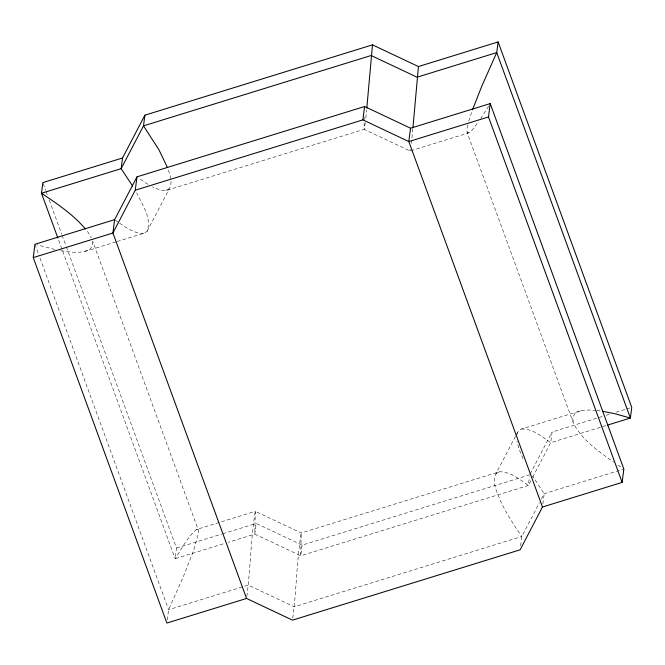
<?xml version="1.0" encoding="UTF-8"?>
<svg xmlns="http://www.w3.org/2000/svg" width="665" height="665" viewBox="0 0 665 665"><rect width="100%" height="100%" fill="white"/><g stroke="black" fill="none" stroke-linecap="round" stroke-linejoin="round"><path stroke-width="0.5" stroke-dasharray="3.33 2.49" d="M364.154 116.998L364.121 129.309L410.064 151.005L468.858 132.842L472.175 130.008L478.601 121.629M412.832 128.811L411.76 139.708M365.825 118.013L366.615 110.116M365.293 122.626L364.121 129.309L166.017 190.531L160.88 190.306L152.393 186.89M411.336 143.399L411.652 140.631M167.289 619.988L168.602 609.722L183.548 576.164L193.897 549.656L198.394 533.43L198.245 529.847L92.801 241.52M66.384 246.923L176.499 548.06L175.136 558.716L224.313 543.521M246.823 596.397C250.647 568.168 250.605 539.39 255.285 511.302L301.22 532.998L499.332 471.776C510.521 471.502 519.631 479.507 528.367 485.458L531.219 479.989M529.731 474.802L302.11 545.134L256.175 523.438L254.803 534.095L228.253 542.299M292.758 618.093C296.582 589.855 296.548 561.085 301.22 532.998L300.738 555.79L528.367 485.458L529.481 476.738M302.11 545.134L300.738 555.79L254.803 534.095L255.285 511.302L196.483 529.473C187.189 537.337 181.811 548.741 175.136 558.716L57.888 238.087M520.645 545.699L521.834 536.464L539.423 502.773M542.864 503.937L544.186 493.663L532.723 476.256M602.241 416.506L552.083 432.001L550.72 442.657L531.692 479.083M467.786 125.062L466.946 128.877L467.104 132.46L573.612 423.705C582.54 440.355 598.733 451.427 613.729 462.2M468.717 121.246L472.142 110.781M410.446 149.966L410.064 151.005L409.873 149.259M117.206 241.503L143.665 233.324L147.081 231.345C152.169 218.037 141.928 204.512 136.691 192.784M147.081 231.345L169.434 188.544C172.842 182.177 170.016 174.745 167.813 168.436M515.417 436.423L495.915 473.763C491.535 482.906 497.487 492.931 500.687 501.501C506.639 513.787 513.987 525.317 521.834 536.464L294.204 606.796L248.269 585.1L168.602 609.722L38.878 254.986M516.996 434.262L518.268 430.962L521.684 428.983L580.479 410.812L589.115 409.956L595.79 410.505M515.89 435.517L518.268 430.962M530.205 473.887L552.083 432.001M541.327 499.132L544.186 493.663L623.853 469.049M488.667 106.076L480.803 118.395M166.017 190.531L169.434 188.544M495.915 473.763L499.332 471.776M60.814 250.63C70.532 252.185 81.521 254.18 90.423 248.851L92.734 244.512L91.903 239.583M580.479 410.812L574.926 413.455L572.607 417.803L573.612 423.705M84.862 251.495L116.225 241.802M176.499 548.06L221.744 534.078M222.733 533.771L256.175 523.438M606.181 415.293L610.113 414.071M616.014 412.25L625.848 409.208M626.829 408.909L629.78 407.994M605.798 425.642L550.72 442.657C541.983 436.714 532.873 428.701 521.684 428.983M143.665 233.324C134.621 233.673 126.757 228.12 119.625 223.199M596.746 410.579L600.562 410.895M54.863 249.466L36.949 244.82M467.104 132.46L468.858 132.842M196.483 529.473L198.245 529.847M147.921 184.371L138.644 178.037M617.951 465.051L622.166 467.911M115.461 220.24L118.794 222.609M87.448 231.304L91.263 237.787M523.039 458.709L519.099 449.174L516.954 441.219M43.217 183.582L45.71 190.398M46.068 191.379L47.489 195.277M49.277 200.148L61.745 234.255M62.103 235.227L66.026 245.95M34.962 244.263L38.52 254.013"/><path stroke-width="1" d="M366.806 108.121L372.5 44.854L418.435 66.55L498.11 41.937L631.75 407.387L630.387 418.044L607.76 425.035M412.923 127.805L418.435 66.55M33.25 257.613L34.962 244.263L114.629 219.65L136.982 176.848L364.603 106.516L410.538 128.212L490.205 103.59L623.853 469.049L622.141 482.399L542.474 507.013L520.121 549.805L292.5 620.146L246.565 598.45L166.89 623.063L33.25 257.613L112.917 232.999L135.269 190.198L136.982 176.848M114.629 219.65L112.917 232.999L246.565 598.45M372.5 44.854L144.879 115.195L122.526 157.987L121.163 168.644L132.618 186.05M144.879 115.195L143.515 125.843L121.163 168.644L41.496 193.257L57.888 238.087M135.269 190.198L362.891 119.866L364.603 106.516M410.538 128.212L408.825 141.562L542.474 507.013M622.141 482.399L488.501 116.94L490.205 103.59M498.11 41.937L496.738 52.585L481.801 86.142L472.483 109.85M122.526 157.987L42.859 182.601L41.496 193.257C57.148 203.773 73.183 214.446 85.419 229.001M488.501 116.94L408.825 141.562L362.891 119.866M602.548 411.286L614.46 413.622L630.387 418.044L496.738 52.585L417.071 77.207L371.137 55.511L143.515 125.843L159.043 149.982L167.414 167.48"/></g></svg>
